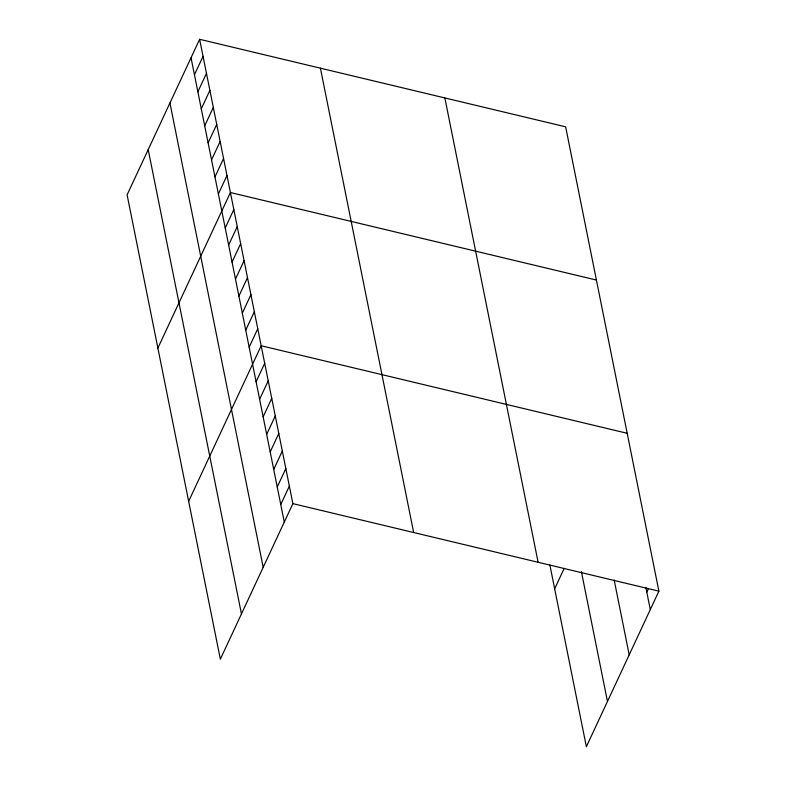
<?xml version="1.0" encoding="UTF-8"?>
<svg xmlns="http://www.w3.org/2000/svg" width="786" height="786" viewBox="0 0 786 786"><rect width="100%" height="100%" fill="white"/><g stroke="black" fill="none" stroke-linecap="round" stroke-linejoin="round"><path stroke-width="1.18" d="M199.634 39.3L127.106 194.84L220.355 659.179L292.883 503.639L199.634 39.3L565.645 126.821L658.894 591.16L586.366 746.7L549.876 564.987M194.447 74.768L203.053 56.327M197.866 91.795L206.472 73.353M201.285 108.822L209.891 90.38M204.704 125.848L213.311 107.407M208.123 142.875L216.73 124.434M211.542 159.902L220.149 141.451M214.961 176.919L223.568 158.477M218.39 193.946L226.987 175.504M157.878 348.07L230.406 192.531L596.417 280.052M225.228 227.999L233.825 209.557M228.647 245.026L237.244 226.584M232.066 262.052L240.663 243.611M235.486 279.079L244.082 260.638M238.905 296.106L247.502 277.664M242.324 313.133L250.921 294.691M245.743 330.159L254.34 311.718M249.162 347.186L257.759 328.745M188.65 501.301L261.178 345.761L627.189 433.292M256.098 381.75L264.705 363.309M259.626 399.288L268.223 380.846M263.143 416.835L271.75 398.394M266.67 434.373L275.267 415.932M270.197 451.921L278.794 433.479M273.715 469.458L282.312 451.017M277.242 487.006L285.839 468.554M280.759 504.543L289.356 486.102M554.661 588.822L564.21 568.357M646.77 592.064L648.293 588.812M292.883 503.639L658.894 591.16M645.837 587.388L650.297 609.612M614.171 579.999L629.203 654.846M581.394 571.648L607.47 701.456M444.856 97.936L538.115 562.285M320.413 68.186L413.672 532.525M191.027 57.742L284.286 522.081M169.933 102.986L263.192 567.325M148.2 149.595L241.449 613.935"/></g></svg>
